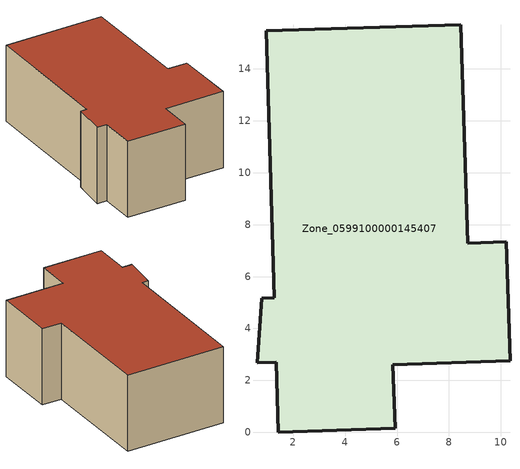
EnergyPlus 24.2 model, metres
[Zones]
Zone_0599100000145407
 floor ground (C_G): 1.27,5.19 0.96,15.46 8.45,15.7 8.72,7.29 10.2,7.33 10.35,2.76 5.84,2.61 5.92,0.15 1.43,0 1.35,2.7 0.6,2.68 0.79,5.17 z0
 wall outside (C_F): 1.35,2.7 1.43,0 5.92,0.15 5.84,2.61 10.35,2.76 10.2,7.33 8.72,7.29 8.45,15.7 0.96,15.46 1.27,5.19 0.79,5.17 0.6,2.68 1.35,2.7 z0:5.81
 roof outside (C_R): 0.79,5.17 0.6,2.68 1.35,2.7 1.43,0 5.92,0.15 5.84,2.61 10.35,2.76 10.2,7.33 8.72,7.29 8.45,15.7 0.96,15.46 1.27,5.19 z5.81
[BUILDING]
Pand.0599100000145407: North Axis=0; Terrain=City; Loads Convergence Tolerance Value=0.04; Temperature Convergence Tolerance Value=0.4; Solar Distribution=FullExterior; Maximum Number of Warmup Days=25; Minimum Number of Warmup Days=1
[Site:Location]
Rotterdam.The.Hague.AP_ZH_NLD Design_Conditions: Latitude=51.96; Longitude=4.45; Time Zone=1; Elevation=-4.5
[SITE:GROUNDTEMPERATURE:BUILDINGSURFACE]
18, 18, 18, 18, 18, 18, 18, 18, 18, 18, 18, 18
[MATERIAL] Thermal Absorptance=0.9; Solar Absorptance=0.7; Visible Absorptance=0.7
Name | Roughness | Thickness | Conductivity | Density | Specific Heat
G.D.1965 | MediumSmooth | 0.15 | 1 | 540 | 1210
F.D.1965 | Rough | 0.3 | 0.857143 | 1920 | 840
R.D.1965 | MediumRough | 0.2 | 0.08 | 1500 | 1000
[CONSTRUCTION]
C_G: G.D.1965
C_F: F.D.1965
C_R: R.D.1965
[ZONE]
Zone_0599100000145407: Type=1; Multiplier=1; Ceiling Height=Autocalculate; Volume=Autocalculate; Floor Area=autocalculate; Part of Total Floor Area=Yes
[ZONEINFILTRATION:DESIGNFLOWRATE]
Infil_Zone_0599100000145407: Zone or ZoneList or Space or SpaceList=Zone_0599100000145407; Schedule=AlwaysOn; Design Flow Rate Calculation Method=Flow/Area; Flow Rate per Floor Area=0.0042; Constant Term Coefficient=1; Temperature Term Coefficient=0; Velocity Term Coefficient=0; Velocity Squared Term Coefficient=0
[HVACTEMPLATE:ZONE:IDEALLOADSAIRSYSTEM]
Zone_0599100000145407: Maximum Heating Supply Air Temperature=50; Minimum Cooling Supply Air Temperature=13; Maximum Heating Supply Air Humidity Ratio=0.0156; Minimum Cooling Supply Air Humidity Ratio=0.0077; Heating Limit=NoLimit; Cooling Limit=NoLimit; Dehumidification Control Type=ConstantSensibleHeatRatio; Cooling Sensible Heat Ratio=0.7; Dehumidification Setpoint=60; Humidification Control Type=None; Humidification Setpoint=30; Outdoor Air Method=None; Outdoor Air Flow Rate per Person=0.00944; Outdoor Air Flow Rate per Zone Floor Area=0; Outdoor Air Flow Rate per Zone=0; Demand Controlled Ventilation Type=None; Outdoor Air Economizer Type=NoEconomizer; Heat Recovery Type=None; Sensible Heat Recovery Effectiveness=0.7; Latent Heat Recovery Effectiveness=0.65
[ZONECONTROL:THERMOSTAT]
ThermostatControl_Zone_0599100000145407: Zone or ZoneList=Zone_0599100000145407; Control Type Schedule=DualSetpointControlType; Control 1=Thermostat_Zone_0599100000145407; Temperature Difference Between Cutout And Setpoint=0
[THERMOSTATSETPOINT:DUALSETPOINT]
Thermostat_Zone_0599100000145407: Heating Setpoint Temperature Schedule=HeatingSetpoint_Zone_0599100000145407; Cooling Setpoint Temperature Schedule=CoolingSetpoint_Zone_0599100000145407
[SCHEDULE:COMPACT]
HeatingSetpoint_Zone_0599100000145407: Through: 12/31, For: AllDays, Until: 24:00, 21
CoolingSetpoint_Zone_0599100000145407: Through: 12/31, For: AllDays, Until: 24:00, 24
DualSetpointControlType: Through: 12/31, For: AllDays, Until: 24:00, 4
AlwaysOn: Through: 12/31, For: AllDays, Until: 24:00, 1
